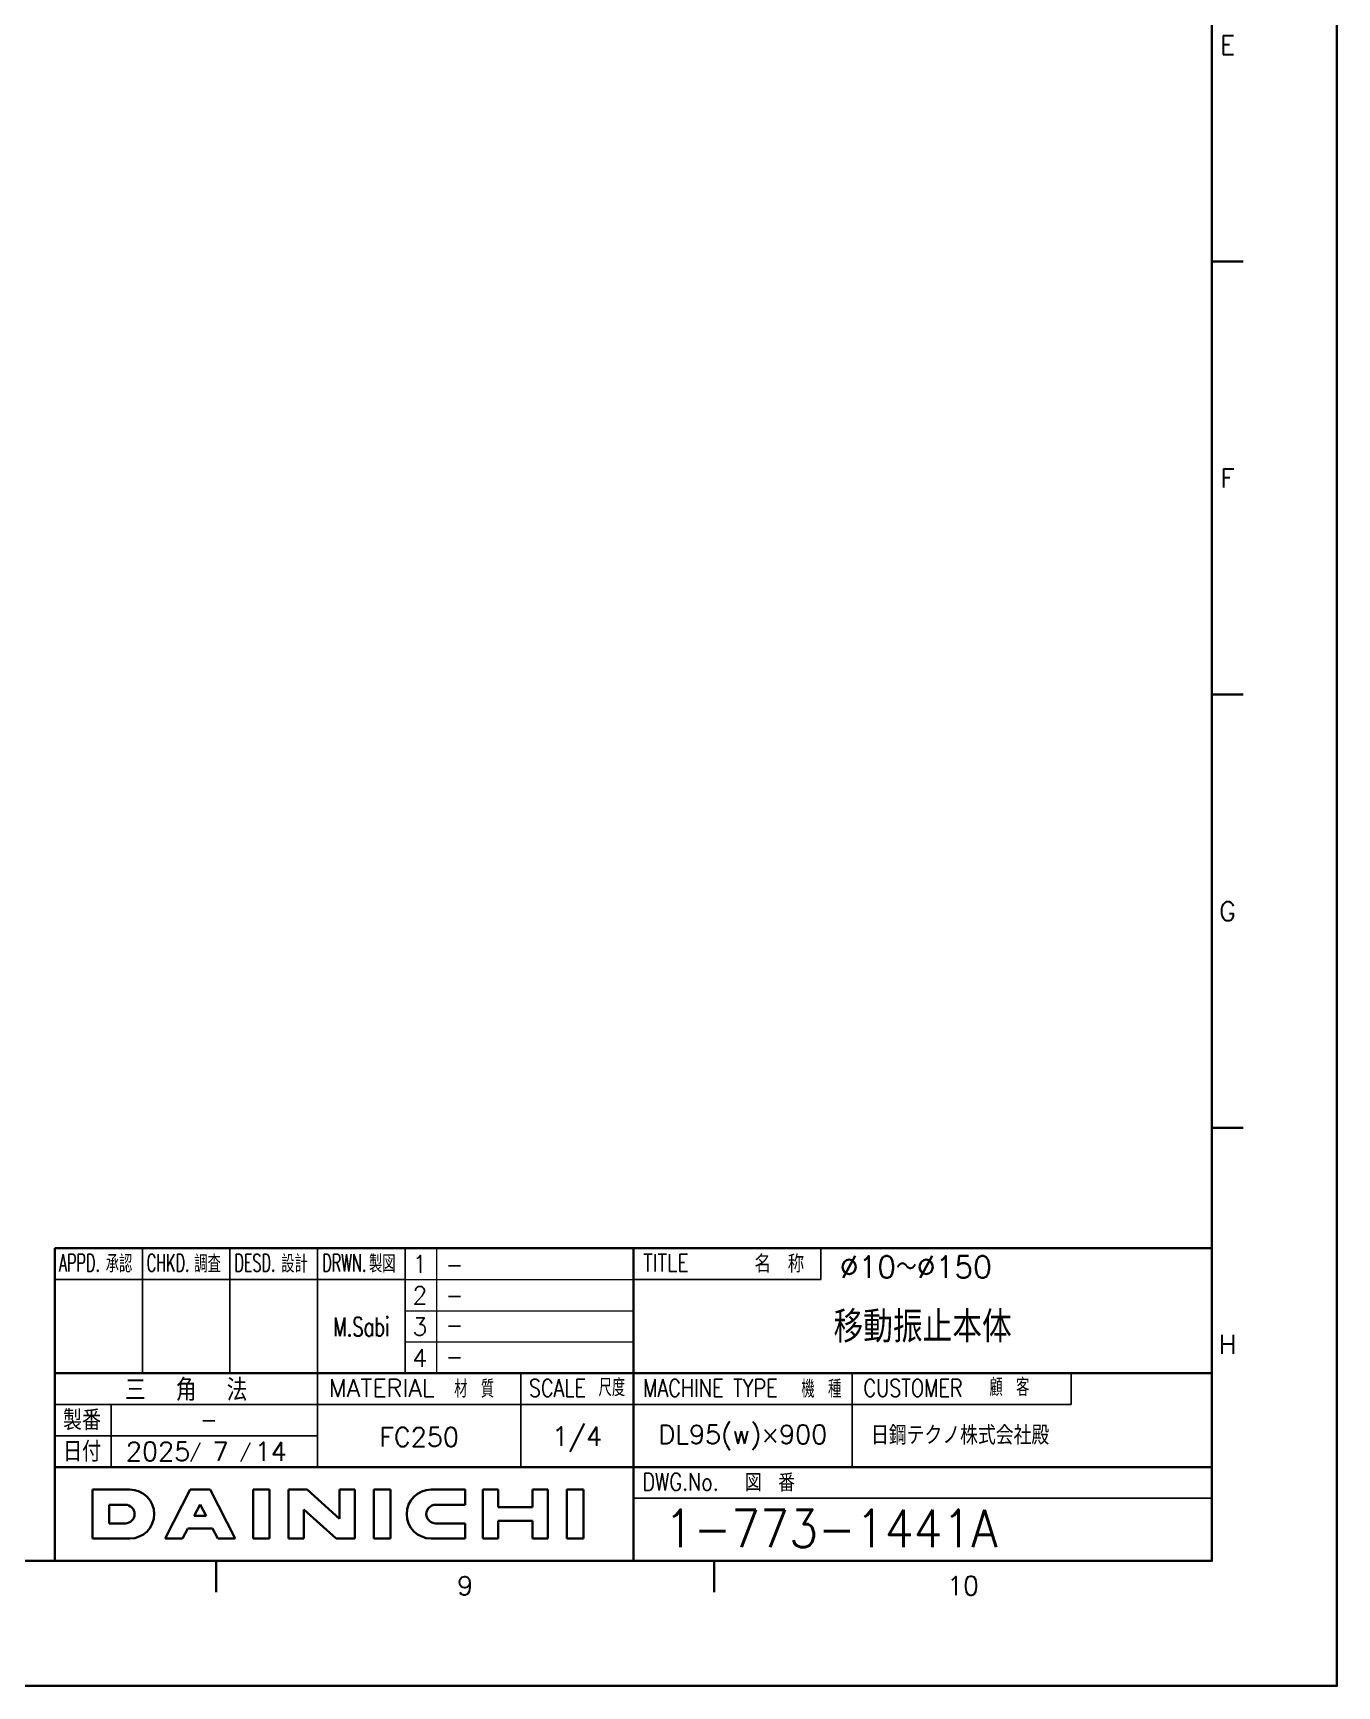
# Model space of a CAD drawing. Header units: millimetres. Extents: x 0 to 3364, y 0 to 2376.
# Drawn here: x 2530 to 3364, y 0 to 1057 of the extents above; entities that cross this region are included whole.
import ezdxf
from ezdxf.enums import TextEntityAlignment as Align

# ---------------------------------------------------------------- set-up
doc = ezdxf.new("R2010")
doc.units = ezdxf.units.MM
doc.header["$LTSCALE"] = 4
doc.layers.add('AUX', color=7, linetype='Continuous', lineweight=35)
doc.layers.add('TITLE', color=4, linetype='Continuous', lineweight=20)
doc.styles.get("Standard").update_dxf_attribs({"font": 'romans.shx', "bigfont": 'japanese.shx'})

# ---------------------------------------------------------------- blocks, each defined once
blk = doc.blocks.new('TITLE')
at = {"layer": 'TITLE', "color": 0}
for tag, height, p in [('BITEM1', 1.5, (28.14, 566.34)), ('BITEM13', 2.5, (105, 566.5)), ('ZITEM2', 5, (774.14, 57.66)), ('BITEM10', 2.5, (660.63, 42.58)), ('BITEM9', 2.8, (694.45, 39.81)), ('FILE3', 3, (720.12, 39.69)), ('BITEM6', 2.8, (746.61, 40))]:
    blk.add_attdef(tag, text='', height=height, dxfattribs=at).set_placement(p, align=Align.MIDDLE)
for tag, height, p in [('BITEM11', 2.5, (33.26, 566.42)), ('BITEM12', 2.5, (61.15, 566.45)), ('BITEM14', 2.5, (110.82, 566.6)), ('ZITEM3', 2.5, (698.47, 67.33)), ('ZITEM6', 3.5, (763.55, 66.75)), ('ZITEM4', 2.5, (698.41, 62.42)), ('BITEM7', 2.5, (698.56, 57.68)), ('BITEM8', 2.5, (698.68, 52.67)), ('BITEM5', 3, (768.56, 40.09)), ('ZITEM1', 5, (733.49, 25.17))]:
    blk.add_attdef(tag, text='', height=height, dxfattribs=at).set_placement(p, align=Align.MIDDLE_LEFT)
at = {"layer": 'TITLE', "color": 0, "width": 0.7}
blk.add_attdef('BDATE4YY', text='', height=2.5, dxfattribs=at).set_placement((46.66, 566.31), align=Align.MIDDLE_RIGHT)
for tag, height, p in [('BDATE4MM', 2.5, (50.71, 566.49)), ('BDATE4DD', 2.5, (57, 566.55)), ('BITEM4', 2, (643, 57.5)), ('BITEM3', 2, (657, 57.5)), ('BITEM2', 2, (671, 57.5)), ('ZITEM5', 2, (685, 57.5))]:
    blk.add_attdef(tag, text='', height=height, dxfattribs=at).set_placement(p, align=Align.MIDDLE)
at = {"layer": 'TITLE', "color": 0}
blk.add_attdef('BDATE1YY', text='', height=2, dxfattribs=at).set_placement((655.02, 37.41), align=Align.MIDDLE_RIGHT)
for tag, p in [('BDATE1MM', (662.09, 37.4)), ('BDATE1DD', (672.29, 37.48))]:
    blk.add_attdef(tag, text='', height=2, dxfattribs=at).set_placement(p, align=Align.MIDDLE_CENTER)

msp = doc.modelspace()

# ---------------------------------------------------------------- linework, layer by layer
at = {"layer": 'AUX'}
for p, q in [((3304, 911), (3284, 911)), ((3304, 634), (3284, 634)), ((3304, 357), (3284, 357)), ((3284, 280), (2544, 280)), ((2544, 280), (2544, 80)), ((2914, 80), (2914, 280)), ((2544, 200), (3284, 200)), ((2544, 140), (3284, 140)), ((2568.0608, 125.5635), (2568.0608, 94.2846)), ((2568.0608, 125.5635), (2591.8809, 125.5635)), ((2630.5185, 125.5635), (2614.4379, 94.2846)), ((2630.5185, 125.5635), (2643.3108, 125.5635)), ((2643.3108, 125.5635), (2659.3914, 94.2846)), ((2670.72, 125.5635), (2670.72, 94.2846)), ((2670.72, 125.5635), (2681.3067, 125.5635)), ((2681.3067, 125.5635), (2681.3067, 94.2846)), ((2693.4975, 94.2846), (2693.4975, 125.5635)), ((2693.4975, 125.5635), (2705.4289, 125.5635)), ((2705.4289, 125.5635), (2726.1399, 106.9152)), ((2726.1399, 125.5635), (2726.1399, 106.9152)), ((2726.1399, 125.5635), (2735.8445, 125.5635)), ((2735.8445, 125.5635), (2735.8445, 94.2846)), ((2748.0352, 125.5635), (2748.0352, 94.2846)), ((2748.0352, 125.5635), (2758.622, 125.5635)), ((2758.622, 125.5635), (2758.622, 94.2846)), ((2784.6878, 125.5635), (2806.5029, 125.5635)), ((2806.5029, 115.859), (2806.5029, 125.5635)), ((2817.8114, 125.5635), (2817.8114, 94.2846)), ((2817.8114, 125.5635), (2827.5159, 125.5635)), ((2827.5159, 125.5635), (2827.5159, 114.3352)), ((2849.5716, 125.5635), (2859.2762, 125.5635)), ((2849.5716, 114.3352), (2849.5716, 125.5635)), ((2859.2762, 94.2846), (2859.2762, 125.5635)), ((2871.4669, 125.5635), (2871.4669, 94.2846)), ((2871.4669, 125.5635), (2882.0537, 125.5635)), ((2882.0537, 125.5635), (2882.0537, 94.2846)), ((2578.6475, 115.859), (2589.0738, 115.859)), ((2578.6475, 103.9891), (2578.6475, 115.859)), ((2633.1323, 108.721), (2636.9146, 116.0782)), ((2640.697, 108.721), (2633.1323, 108.721)), ((2640.697, 108.721), (2636.9146, 116.0782)), ((2703.202, 94.2846), (2703.202, 112.9329)), ((2703.202, 112.9329), (2723.9131, 94.2846)), ((2787.4949, 115.859), (2806.5029, 115.859)), ((2827.5159, 114.3352), (2849.5716, 114.3352)), ((2578.6475, 103.9891), (2589.0738, 103.9891)), ((2625.7105, 94.2846), (2629.009, 100.7008)), ((2644.8202, 100.7008), (2629.009, 100.7008)), ((2648.1188, 94.2846), (2644.8202, 100.7008)), ((2806.5029, 103.9891), (2787.4949, 103.9891)), ((2806.5029, 94.2846), (2806.5029, 103.9891)), ((2849.5716, 105.5129), (2827.5159, 105.5129)), ((2827.5159, 105.5129), (2827.5159, 94.2846)), ((2849.5716, 94.2846), (2849.5716, 105.5129)), ((2568.0608, 94.2846), (2591.8809, 94.2846)), ((2614.4379, 94.2846), (2625.7105, 94.2846)), ((2648.1188, 94.2846), (2659.3914, 94.2846)), ((2670.72, 94.2846), (2681.3067, 94.2846)), ((2693.4975, 94.2846), (2703.202, 94.2846)), ((2723.9131, 94.2846), (2735.8445, 94.2846)), ((2748.0352, 94.2846), (2758.622, 94.2846)), ((2784.6878, 94.2846), (2806.5029, 94.2846)), ((2817.8114, 94.2846), (2827.5159, 94.2846)), ((2849.5716, 94.2846), (2859.2762, 94.2846)), ((2871.4669, 94.2846), (2882.0537, 94.2846)), ((2647.2, 80), (2647.2, 60)), ((2965.6, 80), (2965.6, 60))]:
    msp.add_line(p, q, dxfattribs=at)
at = {"layer": 'AUX', "color": 3, "lineweight": 25}
for p, q in [((2600, 280), (2600, 200)), ((2656, 280), (2656, 200)), ((2712, 280), (2712, 140)), ((2768, 280), (2768, 200)), ((3034, 260), (3034, 280)), ((2544, 260), (2768, 260)), ((2914, 260), (3034, 260)), ((2842, 200), (2842, 140)), ((3054, 140), (3054, 200)), ((3194, 180), (3194, 200)), ((2544, 180), (3194, 180)), ((2580, 180), (2580, 140)), ((2544, 160), (2712, 160)), ((2914, 120), (3284, 120))]:
    msp.add_line(p, q, dxfattribs=at)
at = {"layer": 'AUX', "color": 2, "lineweight": 13}
for p, q in [((2788, 280), (2788, 200)), ((2768, 260), (2914, 260)), ((2768, 240), (2914, 240)), ((2768, 220), (2914, 220))]:
    msp.add_line(p, q, dxfattribs=at)
at = {"layer": 'AUX'}
for points in [[(0, 0), (3364, 0), (3364, 2376), (0, 2376)], [(100, 80), (3284, 80), (3284, 2296), (100, 2296)]]:
    msp.add_lwpolyline(points, close=True, dxfattribs=at)
for centre, radius, start, end in [((2591.8809, 109.9241), 15.6395, 270, 90), ((2784.6878, 109.9241), 15.6395, 90, 270), ((2589.0738, 109.9241), 5.935, 270, 90), ((2787.4949, 109.9241), 5.935, 90, 270)]:
    msp.add_arc(centre, radius, start, end, dxfattribs=at)

# ---------------------------------------------------------------- block references
at = {"layer": 'TITLE'}
ref = msp.add_blockref('TITLE', (0, 0), dxfattribs=dict(at, xscale=4, yscale=4, zscale=4))
ref.add_attrib('BITEM10', '-', dxfattribs={"color": 2, "lineweight": 13, "height": 10}).set_placement((2642.5151, 170.3177), align=Align.MIDDLE)
ref.add_attrib('BDATE1YY', '2025', dxfattribs={"color": 2, "lineweight": 13, "height": 12}).set_placement((2610, 150), align=Align.MIDDLE_CENTER)
ref.add_attrib('BDATE1MM', '7', dxfattribs={"color": 2, "lineweight": 13, "height": 12}).set_placement((2650, 150), align=Align.MIDDLE_CENTER)
ref.add_attrib('BDATE1DD', '14', dxfattribs={"color": 2, "lineweight": 13, "height": 12}).set_placement((2682, 150), align=Align.MIDDLE_CENTER)
ref.add_attrib('ZITEM5', 'M.Sabi', dxfattribs={"color": 2, "lineweight": 13, "height": 12, "width": 0.7}).set_placement((2740, 230), align=Align.MIDDLE)
ref.add_attrib('BITEM9', 'FC250', dxfattribs={"color": 0, "height": 12}).set_placement((2777, 159.2276), align=Align.MIDDLE)
ref.add_attrib('ZITEM3', '-', dxfattribs={"color": 2, "lineweight": 13, "height": 10}).set_placement((2794, 269.3256), align=Align.MIDDLE_LEFT)
ref.add_attrib('ZITEM4', '-', dxfattribs={"color": 2, "lineweight": 13, "height": 10}).set_placement((2794, 249.6995), align=Align.MIDDLE_LEFT)
ref.add_attrib('BITEM7', '-', dxfattribs={"color": 2, "lineweight": 13, "height": 10}).set_placement((2794, 230.7142), align=Align.MIDDLE_LEFT)
ref.add_attrib('BITEM8', '-', dxfattribs={"color": 2, "lineweight": 13, "height": 10}).set_placement((2794, 210.6647), align=Align.MIDDLE_LEFT)
ref.add_attrib('ZITEM1', '1-773-1441A', dxfattribs={"color": 0, "height": 24, "width": 0.9}).set_placement((2934, 100.6984), align=Align.MIDDLE_LEFT)
ref.add_attrib('BITEM6', 'DL95(w)×900', dxfattribs={"color": 0, "height": 12}).set_placement((2984, 160.0065), align=Align.MIDDLE)
ref.add_attrib('BITEM5', '日鋼テクノ株式会社殿', dxfattribs={"color": 0, "height": 12}).set_placement((3066, 160.3453), align=Align.MIDDLE_LEFT)
ref.add_attrib('ZITEM2', '移動振止本体', dxfattribs={"color": 0, "height": 20}).set_placement((3099, 230.6464), align=Align.MIDDLE)
ref.add_attrib('FILE3', '1/4', dxfattribs={"color": 0, "height": 12}).set_placement((2878, 158.7693), align=Align.MIDDLE)
ref.add_attrib('ZITEM6', '%%c10～%%c150', dxfattribs={"color": 0, "height": 14}).set_placement((3046, 268), align=Align.MIDDLE_LEFT)

# ---------------------------------------------------------------- texts
at = {"layer": 'AUX', "color": 2, "lineweight": 13}
for s, height, p in [('E', 12, (3294, 1049.5)), ('F', 12, (3294, 772.5)), ('G', 12, (3294, 495.5)), ('1', 11.2, (2777.4691, 269.8981)), ('2', 11.2, (2777.4691, 249.8475)), ('3', 11.2, (2777.4691, 229.7969)), ('H', 12, (3294, 218.5)), ('4', 11.2, (2777.4691, 209.7462)), ('9', 12, (2806.4, 64.0897)), ('10', 12, (3124.8, 64.0897))]:
    msp.add_text(s, height=height, dxfattribs=at).set_placement(p, align=Align.MIDDLE)
for s, width, p in [('APPD.', 0.6, (2546.6116, 264.962)), ('承認', 0.8, (2576.4921, 264.3605)), ('CHKD.', 0.6, (2602.7534, 264.962)), ('調査', 0.8, (2633.1504, 264.3605)), ('DESD.', 0.6, (2658.8952, 264.962)), ('設計', 0.8, (2688.7757, 264.3605)), ('DRWN.', 0.6, (2715.0369, 264.962)), ('製図', 0.8, (2744.9175, 264.3605)), ('材\u3000質', 0.8, (2799.4208, 184.3605)), ('尺度', 0.8, (2891.7256, 185.2694)), ('機\u3000種', 0.8, (3021.4714, 184.3605)), ('顧\u3000客', 0.8, (3141.7752, 185.4112))]:
    msp.add_text(s, height=11.2, dxfattribs=dict(at, width=width)).set_placement(p)
at = {"layer": 'AUX', "color": 3, "lineweight": 25, "width": 0.8}
for s, p in [('TITLE', (2920.2157, 264.962)), ('SCALE', (2847.2131, 184.962)), ('MACHINE TYPE', (2920.2157, 184.962)), ('CUSTOMER', (3061.1716, 184.962)), ('DWG.No.', (2919.8147, 124.962))]:
    msp.add_text(s, height=11.2, dxfattribs=at).set_placement(p)
at = {"layer": 'AUX', "color": 2, "lineweight": 13}
for s, p in [('名\u3000称', (2991.3954, 264.3605)), ('図\u3000番', (2985.3802, 124.3605))]:
    msp.add_text(s, height=11.2, dxfattribs=at).set_placement(p)
at = {"layer": 'AUX', "color": 3, "lineweight": 25}
msp.add_text('三  角  法', height=14, dxfattribs=at).set_placement((2628, 190), align=Align.MIDDLE)
for s, height, p in [('MATERIAL', 11.2, (2719.2182, 184.962)), ('製番', 12.8, (2549.2131, 163.5585)), ('日付', 12.8, (2549.2131, 143.5078))]:
    msp.add_text(s, height=height, dxfattribs=at).set_placement(p)
at = {"layer": 'TITLE', "color": 2, "lineweight": 13}
for p in [(2630, 146), (2662, 146)]:
    msp.add_text('/', height=8, dxfattribs=at).set_placement(p)

doc.saveas('drawing.dxf')
